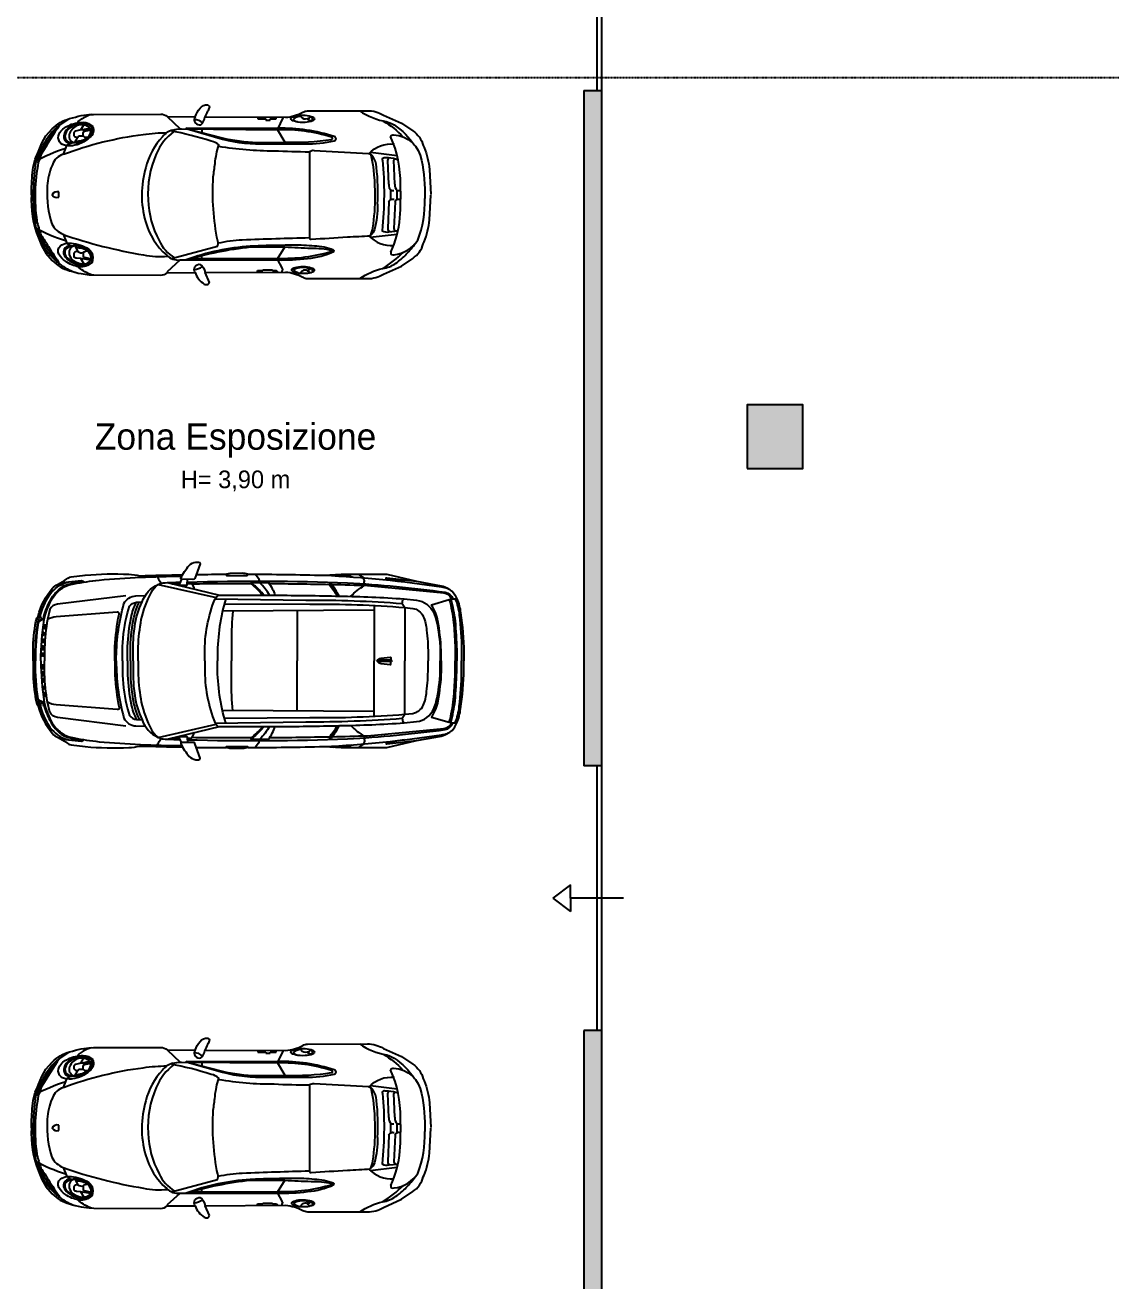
# Model space of a CAD drawing. Header units: millimetres. Extents: x 515 to 43442, y -1882 to 9936.
# Drawn here: x 16273 to 17503, y 1847 to 3270 of the extents above; entities that cross this region are included whole.
import ezdxf

# ---------------------------------------------------------------- set-up
doc = ezdxf.new("R2010")
doc.units = ezdxf.units.MM
doc.linetypes.add('DASHDOT2', pattern=[0.5, 0.25, -0.125, 0, -0.125])
doc.layers.add('AUTO', color=8, linetype='Continuous', lineweight=15, true_color=0x808080)
doc.layers.add('CAMP sez', color=9, linetype='Continuous', lineweight=15, true_color=0xbdbdbd)
for name, color, linetype in [('INF', 8, 'Continuous'), ('Interni F', 33, 'Continuous'), ('Linee di sezione', 7, 'Continuous'), ('SEZ', 170, 'Continuous'), ('Testi', 7, 'Continuous')]:
    doc.layers.add(name, color=color, linetype=linetype)
doc.styles.add('T_ESE_q100', font='bahnschrift.ttf', dxfattribs={"height": 15})

# ---------------------------------------------------------------- blocks, each defined once
blk = doc.blocks.new('Porche')
at = {"layer": 'Interni F'}
for p, q in [((11109.5, 20583.6), (11124.1, 20569.6)), ((11212, 20583.1), (11212, 20581.1)), ((11212, 20581.1), (11221.1, 20581.1)), ((11221.1, 20581.1), (11221.1, 20579.8)), ((11221.1, 20579.8), (11226.2, 20579.8)), ((11226.2, 20579.8), (11226.2, 20581)), ((11226.2, 20581), (11233, 20581)), ((11233, 20581), (11233, 20582.9)), ((11234.3, 20568.8), (11241.1, 20582.9)), ((11003.6, 20564.3), (11003.6, 20561.8)), ((11011.7, 20568.3), (11005.5, 20566.9)), ((11011.7, 20568.3), (11021.8, 20570.5)), ((11013.9, 20564.6), (11013.9, 20561.5)), ((11014.3, 20568.4), (11022, 20570.2)), ((11014.3, 20568.4), (11015.2, 20566.8)), ((11015.2, 20566.8), (11023, 20568.7)), ((11023.2, 20568.2), (11015.5, 20566.6)), ((11125.5, 20569.6), (11234.8, 20568.8)), ((11132.2, 20570.5), (11130.6, 20569.6)), ((11132.2, 20570.5), (11235.1, 20570.5)), ((11132.2, 20569.6), (11172.2, 20558.2)), ((11148.5, 20569.6), (11148.5, 20565.2)), ((11234.3, 20568.8), (11242.8, 20554.9)), ((11004.8, 20554.1), (11008.1, 20560)), ((11008.1, 20560), (11009.4, 20561.5)), ((11009.4, 20561.5), (11014.2, 20561.5)), ((11018.3, 20560.1), (11018.9, 20559.5)), ((11270.6, 20543.9), (11270.6, 20446.6)), ((11339.7, 20543.5), (11370, 20539.6)), ((11360.4, 20507.2), (11359.5, 20534.2)), ((11367.2, 20507.4), (11366.1, 20534.4)), ((10986.8, 20492), (10986.8, 20498.1)), ((11362.3, 20501.1), (11362.5, 20489.7)), ((11369.6, 20500.6), (11369.5, 20490)), ((11339.5, 20447), (11370, 20450.7)), ((11360.4, 20453.4), (11370.7, 20454.4)), ((11204, 20436), (11242.8, 20436)), ((11242.8, 20436), (11234, 20422.2)), ((11011.5, 20422.9), (11022.8, 20421.2)), ((11123.9, 20420.9), (11109.7, 20407.8)), ((11123.8, 20421.2), (11123.9, 20420.9)), ((11123.8, 20421.2), (11234.4, 20421.2)), ((11131.2, 20421.2), (11131.2, 20421.2)), ((11131.2, 20421.2), (11131.2, 20421.2)), ((11131.2, 20421.2), (11131.2, 20421.2)), ((11131.2, 20421.2), (11131.2, 20421.2)), ((11136.5, 20422.8), (11234.3, 20422.8)), ((11148.5, 20426), (11148.5, 20421.2)), ((11234, 20422.2), (11234.4, 20421.2)), ((11234.4, 20421.2), (11239.5, 20412.3)), ((11109.7, 20407.8), (11109.7, 20406.8)), ((11211.9, 20407.3), (11211.9, 20409.3)), ((11211.9, 20409.3), (11217.8, 20409.3)), ((11217.8, 20409.3), (11217.8, 20410.1)), ((11217.8, 20410.1), (11228.7, 20410.1)), ((11228.7, 20410.1), (11228.7, 20409.3)), ((11228.7, 20409.3), (11231.2, 20409.3))]:
    blk.add_line(p, q, dxfattribs=at)
for points in [[(11140.9, 20583.4, -0.072509), (11146.6, 20593, -0.27617), (11155.4, 20596.9, -1.782172), (11155.4, 20596.9, -1.782172)], [(11155.4, 20596.9, -0.351095), (11157.1, 20593.7, -0.072326), (11155, 20589.7, 0.01205), (11152.1, 20583)], [(11152.3, 20583.3), (11243.5, 20582.9, 0.105155), (11263, 20588.7, -0.114497), (11268.2, 20590.2), (11336.2, 20590.5, -0.137321), (11354.2, 20585.5), (11374.7, 20576.3), (11387.6, 20567.6, -0.178453), (11399.5, 20551), (11400.4, 20548.8, -0.069194), (11406.5, 20524), (11407.9, 20495.7)], [(11327.1, 20590.5, 0.106527), (11358.1, 20578, -0.249501)], [(10998.9, 20581.2), (10987.4, 20573.8, 0.01029), (10966.8, 20541, 0.002561), (10963.5, 20531.6, 0.07668)], [(10963.8, 20544), (10967.3, 20553.3), (10972, 20561.5), (10979.3, 20569.6, -0.13852), (10998.9, 20581.2, -0.015928), (11011.9, 20584.6), (11020.9, 20585.8), (11026.1, 20586), (11102.2, 20586.3, -0.186637), (11109.5, 20583.6), (11140.9, 20583.4)], [(10992, 20540.8), (10995.6, 20550.7, -0.575953), (10987.1, 20564, -0.188319), (10997.1, 20572.9, -0.126448), (11014.3, 20577, -0.202624), (11025, 20572.4, -0.36876), (11021.6, 20559.7, -0.155721), (11002.2, 20550.5, -0.077311), (10995.7, 20550.7, -2.834614)], [(11009.8, 20579, 0.143289), (11008.2, 20577.3, 0.134037), (11007.6, 20575.2)], [(11023.5, 20585.9, 0.055163), (11014.3, 20581.8, 0.006877), (11009.8, 20579, 0.006877)], [(11140.9, 20583.4, 0.690903), (11147.6, 20574.4, 0.169938), (11152.1, 20583, 0.169938)], [(11149.4, 20576.4, 0.234889), (11140, 20580.1, -1.161801)], [(11252.5, 20581, 0.053812), (11252.4, 20579.7)], [(11252.4, 20579.7, 0.032583), (11257.3, 20577.5)], [(11260.7, 20584, 0.150046), (11252.5, 20581, 0.150046)], [(11260.7, 20584, 0.358753), (11268.2, 20581.4, 0.294844), (11273.5, 20579.3, 0.454357), (11272.2, 20583.5, -0.056722)], [(11268.2, 20581.4, 0.157321), (11272.7, 20584, 0.157321)], [(11354.2, 20578.8, -0.069718), (11376.4, 20560.9, -0.069718)], [(11354.2, 20578.8, -0.110017), (11366.4, 20574.4, -0.098357), (11389.7, 20551.3, -0.098357)], [(10987.4, 20573.8, 0.10546), (10968.6, 20550.5, 0.031365), (10960.4, 20531, 0.076593), (10960.7, 20457.5, 0.177645), (10989.5, 20415.1, -0.90279)], [(10962.8, 20534.3, -0.087544), (10988.3, 20574.7, -2.896168)], [(10992, 20540.9, -0.058044), (11082.3, 20563.3, -0.035408), (11109.1, 20565.4, -0.035408)], [(11007.6, 20575.2, 0.190068), (10995.1, 20568, 0.147888), (10992.3, 20561.3, 0.503453), (11001, 20553.7, 1.721821)], [(11009.5, 20574, 0.218899), (10998.8, 20564.2, 0.215223), (10998.9, 20558.3, 1.208549)], [(11005.5, 20566.9, 0.317251), (11003.6, 20564.3, -0.055997)], [(11009.5, 20574, -0.175925), (11017.4, 20573.6, -0.179301), (11023.2, 20568.2), (11023.2, 20568.2, -0.21352), (11020, 20559.3, -0.21352)], [(11015.5, 20566.6, 0.297456), (11013.9, 20564.6, 1.084283)], [(11019.5, 20560, 0.228057), (11023.2, 20568.2, 0.228057)], [(11115.4, 20568.3, 0.169485), (11104.2, 20560.7, 0.132863), (11085.2, 20525.7, 0.145479), (11085, 20464.7, 0.153026), (11109, 20426.5, 0.237678), (11123.8, 20421.2, 1.182337)], [(11117.1, 20566.8, 0.141029), (11097.1, 20541, 0.12099), (11087.9, 20489.2, 0.112391), (11100.3, 20443.2, 0.14335), (11117.8, 20423.5, 0.836053)], [(11163.6, 20530.5, -0.052887), (11168, 20551.6, 0.115526), (11159.4, 20555.8, 0.025809), (11113.1, 20567.6, 0.025809)], [(11115.4, 20568.3, -0.072763), (11125.5, 20569.6, -11.507414)], [(11132.2, 20569.6), (11171.5, 20559.5, 0.045903), (11211, 20554.5), (11242.8, 20554.9, 0.044862), (11295.7, 20557.9, 0.944843), (11295.4, 20560.4, 0.084084), (11234.8, 20568.8)], [(11298.7, 20561.1, 0.083212), (11235.1, 20570.5, 0.096498)], [(11362.5, 20561.3, -0.388016), (11365.9, 20563.1)], [(11365.9, 20563.1, -0.357959), (11397.4, 20534.3, 0.889019)], [(10959, 20532.3, -0.055204), (10994.5, 20547.6, -0.055204)], [(10995.7, 20550.7, -0.183425), (11003.6, 20554.1, -0.151703), (11009.8, 20552.4, -0.151703)], [(10998.9, 20558.3, 0.20639), (11003.6, 20554.1, 0.20639)], [(11003.6, 20561.8, 0.168553), (11008.1, 20560, 0.395173)], [(11005.7, 20555.7, 0.176455), (11019.5, 20560, 0.498381)], [(11015.6, 20556.4, -0.094061), (11006.7, 20553.8)], [(11013.9, 20561.5, 0.250354), (11018.3, 20560.1, 0.088257)], [(11167.6, 20550.1, 0.041804), (11230.5, 20545, 0.006943), (11270.6, 20543.9, 0.006943)], [(11172.2, 20558.2, 0.073937), (11222.2, 20552.9), (11265.5, 20552.8, 0.055406), (11298.7, 20556.2, 0.808495), (11298.7, 20561.1, 0.086229)], [(11338.1, 20541.8, -0.244106), (11366.8, 20552.7, -0.282448)], [(11362.7, 20430.1, 0.088607), (11373, 20469, 0.028011), (11373.7, 20506.6, 0.105858), (11362.5, 20561.3, 0.105858)], [(10955.7, 20494.9, -0.02479), (10957, 20519.9, -0.113027), (10963.8, 20544, 8.895916)], [(10992, 20540.8, 0.247752), (10979.4, 20528.9), (10977.7, 20525.1, 0.069796), (10973.5, 20502, 0.08811), (10978.9, 20461.8, 0.180402), (10991.7, 20450.1), (10995.8, 20440)], [(11270.6, 20543.9, -0.223926), (11275.9, 20545.5, 0.055581)], [(11337.5, 20542.1, -0.175247), (11342.4, 20538.4, 0.777854)], [(11340.2, 20540.6, -0.05526), (11344.5, 20494.2, -0.050532), (11341.9, 20457.9, -0.066858), (11339.4, 20448.8, -0.066858)], [(11347.6, 20484.4, 0.046048), (11346.5, 20526.6, 0.16566), (11342.2, 20538.6, -2.335261)], [(11353.4, 20534.6, -0.044804), (11353.1, 20454.5, 0.238811), (11360.4, 20453.4, 0.021376)], [(11353.4, 20534.6, -0.445282), (11355.3, 20537.6, 0.015483), (11360.1, 20537.4, -0.066509), (11370.9, 20535, 0.282691)], [(11359.5, 20534.2, -0.211184), (11361.1, 20537.4)], [(11366.1, 20534.4, -0.136104), (11367.7, 20536)], [(11397.4, 20534.4, -0.064182), (11401.2, 20491.2, -0.064182)], [(10963.5, 20531.6, 0.083105), (10961.9, 20465.2, 0.023632), (10966.5, 20449.4, -0.021796), (10975, 20436.1, 0.007521), (10988.1, 20416.2, 0.086692), (11004.9, 20407.2, 0.086692)], [(11114.5, 20422.6), (11166.4, 20436.7, 0.226485), (11166.8, 20442.6, -0.065633), (11161.6, 20515.2, 0.004741), (11163.6, 20530.6, -0.047861)], [(11360.4, 20507.2, 0.271432), (11363.3, 20500.1), (11366.1, 20500.1)], [(11367.2, 20507.4, 0.279345), (11370.1, 20500.1), (11372.9, 20500.1)], [(10955.7, 20495.1, 0.111772), (10963.8, 20446, -8.895916)], [(10986.8, 20498.1, 0.379819), (10979.2, 20494.7, 0.338258), (10986.8, 20492, 0.338258)], [(11152.4, 20407), (11243.7, 20407.6, -0.105155), (11263.1, 20401.8, 0.114497), (11268.4, 20400.3), (11336.4, 20400.2, 0.137321), (11354.4, 20405.2), (11374.9, 20414.5), (11387.7, 20423.2, 0.178453), (11399.6, 20439.8), (11400.5, 20442, 0.069194), (11406.6, 20466.8), (11407.9, 20495)], [(11366.4, 20427.3, 0.221148), (11393.3, 20443.8, 0.102687), (11401.2, 20491.2, -3.895248)], [(11347.6, 20484.5, -0.068861), (11344.4, 20455.7, -0.093412), (11339.5, 20448.8, -0.093412)], [(11360.7, 20487.2), (11359.3, 20457, 0.391814), (11361.9, 20453.6, 0.650894)], [(11360.7, 20487.2, -0.440423), (11366.4, 20490.1, -0.501942)], [(11367.8, 20487.2), (11366.3, 20457, 0.466478), (11369.7, 20454.3, 0.650894)], [(11367.8, 20487.2, -0.521005), (11372.8, 20490.1, -0.501942)], [(10959.7, 20458, 0.06019), (10994.5, 20443.1, 0.06019)], [(10962.5, 20456.5, 0.114941), (10989.5, 20415.1, 1.204731)], [(10991.6, 20450, 0.043021), (11082.9, 20426.8, 0.077808), (11109.8, 20425.5, 0.077808)], [(11270.6, 20446.6, 0.456399), (11272.6, 20444.8, -0.001187), (11313.6, 20447.4, 0.00151), (11339.5, 20448.8, 0.00151)], [(11337.9, 20448.7, 0.227498), (11366, 20437.7, 0.227498)], [(10963.8, 20446.1), (10967.4, 20436.7), (10972.1, 20428.5), (10979.4, 20420.4, 0.136813), (10999, 20408.8, 0.019423), (11012.1, 20405.5), (11021.1, 20404.3), (11026.3, 20404.1), (11102.4, 20403.9, 0.186637), (11109.6, 20406.7), (11141.1, 20406.9)], [(10995.8, 20440, -0.126471), (11016, 20435.9, -0.435483), (11024.4, 20418.3, -0.241829), (11009.4, 20413.4, -0.1138), (10994.2, 20419.5, -0.112109), (10986.9, 20427.5, -0.371179), (10988.7, 20436.9, -0.124313), (10995.8, 20440.1, 0.372505)], [(10995.8, 20440, 0.196726), (11002.7, 20436.8, 0.196726)], [(11005.9, 20437, 0.326541), (10998.5, 20431.3, 0.36775), (11006.8, 20418.5, 0.36775)], [(11005, 20437), (11005, 20437), (11008.4, 20430.5), (11005.6, 20430.2, 0.332583), (11003.8, 20427.3), (11003.7, 20424.7, 0.189283), (11007, 20423.5), (11011.5, 20422.9), (11015.1, 20416.6)], [(11005, 20437, 0.100991), (11008.7, 20438.6)], [(11020, 20431.1, 0.132155), (11006.2, 20434.8, 0.132155)], [(11203.6, 20436.7, 0.074332), (11131.2, 20421.2, 0.074332)], [(11131.2, 20421.2, -0.04743), (11204, 20436, -0.148443)], [(11167.3, 20440.4, -0.041322), (11194.6, 20444.1, -0.003268), (11270.6, 20446.6, -0.003268)], [(11297.8, 20432.5, 0.080247), (11276.3, 20437, 0.021546), (11252.1, 20438.1, -0.004041), (11227.8, 20437.6, 0.010677), (11203.6, 20436.7)], [(11242.8, 20436, 0.008248), (11272.6, 20434.7, -0.053453), (11295.8, 20432.3, -0.053453)], [(11353.6, 20411.7, 0.122878), (11368.3, 20417.5, 0.050605), (11380.3, 20427.9, 0.050006), (11390.8, 20440.5, 0.616533)], [(11006.8, 20418.5, 0.198425), (11018.2, 20417.2, 0.473542), (11022.6, 20427.9, 1.391746)], [(11008.4, 20430.5, 0.241747), (11014.4, 20429.4), (11014.4, 20425, 0.25075), (11017.3, 20423.7), (11023.3, 20422.4)], [(11014.4, 20429.4, -0.25636), (11020, 20431.1, -0.137958), (11023.3, 20422.4, -0.137958)], [(11234.4, 20421.2, 0.034295), (11268.6, 20423.1, 0.090259), (11298.3, 20431, 0.090259)], [(11296.2, 20430.8, -0.078215), (11234.4, 20422.7)], [(11295.7, 20432.3, -0.643651), (11296.2, 20430.8, -1.465427)], [(11297.8, 20432.5, -0.265845), (11298.3, 20431)], [(11353.6, 20411.7, 0.060409), (11377, 20430.2, 0.060409)], [(11362.7, 20430.2, 0.612964), (11366.5, 20427.3, 0.089259)], [(11023.7, 20404.2, -0.069645), (11009.7, 20412, -0.126898), (11008, 20416.1, -0.126898)], [(11141.1, 20406.9, -0.651658), (11147, 20416.2, -0.420762)], [(11140.1, 20410.4, 0.146646), (11149.4, 20413.7, 0.146646)], [(11141.1, 20406.9, 0.164652), (11151.6, 20393.9, 0.501598), (11157.5, 20395.9, 1.077784)], [(11147, 20416.2, -0.189022), (11152.4, 20407)], [(11231.2, 20409.3, -0.280803), (11233.6, 20408.7, 0.056566), (11234.6, 20407.6, 0.056566)], [(11239.5, 20412.3, -0.275999), (11240.2, 20409.8, 0.324595), (11239.4, 20407.6, 0.324595)], [(11252.2, 20409.8, 0.118756), (11260.7, 20405.9)], [(11252.7, 20410.5, -0.225745), (11272.1, 20411.1)], [(11260.7, 20405.9, -0.227084), (11263.4, 20409.5, -0.230185), (11268, 20409.9, 0.206801), (11273.4, 20412.2, 0.206801)], [(11268, 20409.9, 0.259448), (11273, 20407, 0.259448)], [(11273.7, 20412, -0.060706), (11273.9, 20407.4, -0.060706)], [(11327.7, 20400.2, -0.089941), (11353.6, 20411.7)]]:
    blk.add_lwpolyline(points, format="xyb", dxfattribs=at)
for points in [[(11011.7, 20568.3), (11014.9, 20574.3)], [(11275.9, 20545.5), (11337.5, 20542.1)], [(11157.5, 20395.8), (11152.4, 20407)]]:
    blk.add_lwpolyline(points, dxfattribs=at)
blk.add_arc((11253.3, 20409.6), 1.07, 114.0954, 168.7911, dxfattribs=at)
for centre, major_axis, ratio in [((11262.9, 20581.2), (13.3, -0.1), 0.307577), ((11263.4, 20409.8), (12.8, -0.2), 0.314439)]:
    blk.add_ellipse(centre, major_axis=major_axis, ratio=ratio, dxfattribs=at)
for centre, major_axis, ratio, start_param, end_param in [((11009.1, 20564.6), (-15.1, -5.8), 0.617255, 1.156276, 7.093195), ((11008.8, 20426.6), (-16.4, 5.6), 0.597722, 5.509705, 9.388108), ((11008.3, 20427.4), (-14.7, 3.1), 0.6228, 3.530057, 7.954699), ((11008.8, 20426.6), (-16.4, 5.6), 0.597722, 9.861706, 11.299994)]:
    blk.add_ellipse(centre, major_axis=major_axis, ratio=ratio, start_param=start_param, end_param=end_param, dxfattribs=at)
blk.add_point((10963.5, 20531.6), dxfattribs=at)
blk = doc.blocks.new('dwgFree.com - 3')
at = {"layer": 'Interni F'}
for points in [[(-92, 1833, -0.598981), (-100, 1846, -0.063724), (-6, 1989, -0.140902), (69, 2027), (100, 2027, -0.407929), (120, 2008), (59, 1842, -0.23415), (37, 1831), (-92, 1833)], [(-1773, 907), (-1773, 1067, -0.051573), (-1732, 1393), (-1716, 1415, -0.118905), (-1553, 1731, -0.118225), (-1496, 1773, 0.043314), (-1392, 1836, -0.101047), (-1343, 1858), (-1183, 1879, -0.033869), (-689, 1889, -0.049371), (-563, 1872, -0.003372), (-80, 1884, -0.003372)], [(-1685, 907, -0.034112), (-1649, 1375, -0.072723), (-1552, 1619, -0.086605), (-1454, 1724, -0.123379), (-1309, 1780, -0.018509), (-1027, 1823, -0.020436), (-89, 1867, -0.020436)], [(-372, 1878), (-367, 1862, 0.102432), (-337, 1810, -0.171519), (-327, 1786)], [(76, 1886, -0.00239), (418, 1890, -0.00239)], [(423, 1876), (652, 1876, 0.522992), (659, 1890, 0.067079), (598, 1900), (455, 1899), (418, 1890, 0.93122), (423, 1876)], [(659, 1890, -0.006025), (1522, 1877), (1714, 1889), (2232, 1889), (2570, 1811), (2786, 1770), (2847, 1759, -0.105323), (2931, 1723)], [(905, 1651, 0.049281), (794, 1794, 0.17179), (778, 1839), (740, 1889)], [(1522, 1877, -0.026387), (2851, 1745, -0.158783), (2971, 1696, -0.088175), (3024, 1611, -0.080442), (3067, 1451, -0.032875), (3106, 1005), (3106, 907)], [(1825, 1639, -0.081122), (1979, 1760, -0.289167), (1980, 1780, -0.237479), (1975, 1800, 0.332239), (1971, 1835, 0.21105), (1960, 1855), (1911, 1889)], [(-1689, 1403), (-1689, 1429, -0.106106), (-1560, 1688, -0.160297), (-1367, 1803)], [(-1647, 1425, -0.059057), (-1574, 1602, -0.09843), (-1456, 1736, -0.088872), (-1373, 1776, -0.02769), (-1208, 1810, -0.189226), (-1200, 1799)], [(-1480, 1781, -0.047113), (-1373, 1802), (-1227, 1817, -0.196742), (-1208, 1810)], [(-642, 907), (-642, 936), (-642, 1066), (-635, 1193), (-623, 1298, -0.074182), (-538, 1575, -0.215699), (-356, 1774), (300, 1625)], [(-583, 907), (-583, 1068, -0.036648), (-548, 1375, -0.064788), (-433, 1687, -0.12196), (-356, 1774)], [(-356, 1774, -0.087027), (-302, 1792, -0.001707), (-108, 1799, -0.001707)], [(-94, 1833), (-115, 1781, 0.420882), (-109, 1764), (-35, 1764, 0.360361), (-27, 1774), (-26, 1832)], [(-27, 1801, -0.015934), (1787, 1792, -0.019178), (2893, 1686, -0.271052), (2981, 1610)], [(-27, 1783), (13, 1784, -0.327672), (27, 1777), (47, 1735, -0.460928), (36, 1723)], [(695, 1781, 0.003886), (27, 1777)], [(840, 1651, 0.038592), (790, 1709, 0.024434), (695, 1794), (695, 1781, -0.049234), (830, 1651)], [(695, 1794), (893, 1794, -0.080101), (965, 1651)], [(1582, 1770, 0.003949), (903, 1780)], [(1692, 1641, 0.043653), (1602, 1781), (1586, 1781), (1582, 1770, -0.047564), (1671, 1642)], [(1586, 1781, -0.048172), (1679, 1642)], [(2964, 1611, 0.257239), (2877, 1676), (2013, 1758, 0.002341), (1611, 1770, 0.002341)], [(2430, 1802), (2231, 1834, -0.928428), (2231, 1849), (2570, 1811)], [(-724, 1646), (-1497, 1549, 0.25041), (-1585, 1489), (-1610, 1377)], [(-831, 907), (-831, 950, -0.065204), (-744, 1557, -0.277283), (-609, 1644), (-503, 1649)], [(-760, 907), (-760, 1069, -0.052604), (-706, 1451), (-680, 1526, -0.219786), (-604, 1571), (-538, 1575)], [(-704, 907), (-704, 1070, -0.036745), (-664, 1400, -0.060988), (-604, 1571)], [(-672, 907), (-672, 1070, -0.036745), (-632, 1400, -0.060558), (-571, 1573)], [(170, 907), (170, 989, -0.097066), (288, 1612), (1314, 1597, -0.01963), (2407, 1558), (2436, 1512), (2436, 907)], [(288, 1612), (320, 1651), (338, 1651), (965, 1651, -0.005619), (1697, 1641, -0.013375), (2428, 1610), (2569, 1595, -0.271), (2763, 1450, -0.032313), (2792, 1368, -0.04734), (2838, 1027), (2838, 907)], [(408, 1610, 0.071482), (315, 976), (315, 907)], [(2848, 907), (2848, 1026, 0.03092), (2810, 1361, 0.08575), (2739, 1544), (2940, 1601), (2964, 1611), (2981, 1610), (3024, 1611)], [(2940, 1601, -0.0376), (2988, 1343, -0.008394), (3005, 1083), (3005, 907)], [(2957, 1608, -0.035652), (3005, 1362, -0.014631), (3024, 1031), (3024, 907)], [(3007, 1611, -0.067436), (3053, 1424, -0.026832), (3079, 1031), (3079, 907)], [(-847, 907), (-847, 1070, -0.033999), (-800, 1435, 0.495858), (-821, 1460), (-1511, 1405, 0.105645), (-1610, 1377, 0.037036), (-1643, 1055), (-1643, 907)], [(393, 1555), (1359, 1550, -0.022758), (2436, 1512), (2525, 1502, -0.256303), (2644, 1412, -0.08864), (2682, 1256, -0.028976), (2700, 994), (2700, 907)], [(488, 1472, 0.024691), (473, 1129), (473, 907)], [(-1646, 1387, 0.093728), (-1710, 1361, 0.228975), (-1724, 1339, 0.038385), (-1756, 922), (-1756, 907)], [(-1649, 1378, 0.088064), (-1705, 1354, 0.233103), (-1716, 1338, 0.038388), (-1747, 922), (-1747, 907)], [(-1719, 1351, -0.113344), (-1700, 1403, -0.589393), (-1689, 1403, 0.324306), (-1669, 1381)], [(-1773, 907), (-1773, 748, 0.051573), (-1732, 422), (-1716, 400, 0.118905), (-1553, 84, 0.118225), (-1496, 42, -0.043314), (-1392, -21, 0.101047), (-1343, -43), (-1183, -64, 0.033869), (-689, -74, 0.049371), (-563, -57, 0.003372), (-80, -69, 0.003372)], [(-1646, 428, -0.093728), (-1710, 454, -0.228975), (-1724, 476, -0.038385), (-1756, 893), (-1756, 907)], [(-1649, 437, -0.088064), (-1705, 461, -0.233103), (-1716, 477, -0.038388), (-1747, 893), (-1747, 907)], [(-1685, 907, 0.034112), (-1649, 440, 0.072723), (-1552, 196, 0.086605), (-1454, 91, 0.123379), (-1309, 35, 0.018509), (-1027, -8, 0.020436), (-89, -52, 0.020436)], [(-847, 907), (-847, 745, 0.033999), (-800, 380, -0.495858), (-821, 355), (-1511, 410, -0.105645), (-1610, 438, -0.037036), (-1643, 760), (-1643, 907)], [(-831, 907), (-831, 865, 0.065204), (-744, 258, 0.277283), (-609, 171), (-503, 166)], [(-760, 907), (-760, 746, 0.052604), (-706, 364), (-680, 289, 0.219786), (-604, 244), (-538, 240)], [(-704, 907), (-704, 745, 0.036745), (-664, 415, 0.060988), (-604, 244)], [(-672, 907), (-672, 745, 0.036745), (-632, 415, 0.060558), (-571, 242)], [(-642, 907), (-642, 879), (-642, 749), (-635, 622), (-623, 516, 0.074182), (-538, 240, 0.215699), (-356, 41), (300, 189)], [(-583, 907), (-583, 747, 0.036648), (-548, 440, 0.064788), (-433, 128, 0.12196), (-356, 41)], [(170, 907), (170, 826, 0.097066), (288, 203), (1314, 218, 0.01963), (2407, 257), (2436, 303), (2436, 907)], [(288, 203), (320, 164), (338, 164), (965, 164, 0.005619), (1697, 174, 0.013375), (2428, 205), (2569, 219, 0.271), (2763, 365, 0.032313), (2792, 447, 0.04734), (2838, 788), (2838, 907)], [(408, 205, -0.071482), (315, 839), (315, 907)], [(393, 260), (1359, 265, 0.022758), (2436, 303), (2525, 313, 0.256303), (2644, 403, 0.08864), (2682, 559, 0.028976), (2700, 821), (2700, 907)], [(488, 343, -0.024691), (473, 686), (473, 907)], [(1522, -62, 0.026387), (2851, 70, 0.158783), (2971, 119, 0.088175), (3024, 204, 0.080442), (3067, 364, 0.032875), (3106, 810), (3106, 907)], [(2118, 907, -0.182263), (2170, 939), (2270, 948, -0.427499), (2279, 942), (2279, 915)], [(2292, 907, 0.312332), (2285, 915), (2156, 915, 0.069416), (2118, 907)], [(2118, 907, 0.182263), (2170, 876), (2270, 867, 0.427499), (2279, 873), (2279, 900)], [(2292, 907, -0.312332), (2285, 900), (2156, 900, -0.069416), (2118, 907)], [(2848, 907), (2848, 788, -0.03092), (2810, 453, -0.08575), (2739, 271), (2940, 214), (2964, 204), (2981, 205), (3024, 204)], [(2940, 214, 0.0376), (2988, 472, 0.008394), (3005, 732), (3005, 907)], [(2957, 207, 0.035652), (3005, 453, 0.014631), (3024, 784), (3024, 907)], [(3007, 204, 0.067436), (3053, 391, 0.026832), (3079, 784), (3079, 907)], [(-1719, 463, 0.113344), (-1700, 412, 0.589393), (-1689, 412, -0.324306), (-1669, 434)], [(-724, 169), (-1497, 266, -0.25041), (-1585, 326), (-1610, 438)], [(-1689, 412), (-1689, 386, 0.106106), (-1560, 127, 0.160297), (-1367, 12)], [(-1647, 389, 0.059057), (-1574, 213, 0.09843), (-1456, 79, 0.088872), (-1373, 39, 0.02769), (-1208, 5, 0.189226), (-1200, 16)], [(-27, 14, 0.015934), (1787, 23, 0.019178), (2893, 129, 0.271052), (2981, 205)], [(840, 164, -0.038592), (790, 106, -0.024434), (695, 20), (695, 34, 0.049234), (830, 164)], [(695, 20), (893, 20, 0.080101), (965, 164)], [(905, 164, -0.049281), (794, 20, -0.17179), (778, -24), (740, -75)], [(1692, 174, -0.043653), (1602, 33), (1586, 33), (1582, 45, 0.047564), (1671, 173)], [(1586, 33, 0.048172), (1679, 173)], [(2964, 204, -0.257239), (2877, 139), (2013, 56, -0.002341), (1611, 45, -0.002341)], [(1825, 176, 0.081122), (1979, 55, 0.289167), (1980, 35, 0.237479), (1975, 15, -0.332239), (1971, -20, -0.21105), (1960, -40), (1911, -74)], [(-1480, 34, 0.047113), (-1373, 13), (-1227, -2, 0.196742), (-1208, 5)], [(-372, -63), (-367, -47, -0.102432), (-337, 5, 0.171519), (-327, 28)], [(-356, 41, 0.087027), (-302, 23, 0.001707), (-108, 16, 0.001707)], [(-94, -19), (-115, 33, -0.420882), (-109, 51), (-35, 51, -0.360361), (-27, 41), (-26, -17)], [(-27, 31), (13, 31, 0.327672), (27, 38), (47, 80, 0.460928), (36, 92)], [(695, 34, -0.003886), (27, 38)], [(659, -75, 0.006025), (1522, -62), (1714, -74), (2232, -74), (2570, 4), (2786, 44), (2847, 56, 0.105323), (2931, 92)], [(1582, 45, -0.003949), (903, 35)], [(2430, 13), (2231, -20, 0.928428), (2231, -34), (2570, 4)], [(-92, -18, 0.598981), (-100, -31, 0.063724), (-6, -175, 0.140902), (69, -213), (100, -213, 0.407929), (120, -193), (59, -27, 0.23415), (37, -16), (-92, -18)], [(76, -72, 0.00239), (418, -75, 0.00239)], [(423, -61), (652, -61, -0.522992), (659, -75, -0.067079), (598, -85), (455, -84), (418, -75, -0.93122), (423, -61)]]:
    blk.add_lwpolyline(points, format="xyb", dxfattribs=at)
for points in [[(1627, 1884), (1803, 1874), (1839, 1858)], [(-256, 1794), (338, 1651)], [(-198, 1780), (-115, 1781)], [(2407, 1558), (2412, 1598), (2428, 1610)], [(-1636, 1425), (-1652, 1425), (-1659, 1384)], [(2089, 1482), (372, 1471)], [(1217, 1476), (1217, 907)], [(2089, 1535), (2089, 907)], [(-1716, 1415), (-1699, 1404)], [(-1652, 1149), (-1672, 1150), (-1672, 1157), (-1646, 1155), (-1647, 1144), (-1667, 1123), (-1649, 1122), (-1649, 1115), (-1675, 1117), (-1674, 1126), (-1652, 1149)], [(1217, 338), (1217, 907)], [(2089, 280), (2089, 907)], [(-1651, 774), (-1651, 773)], [(-1647, 710), (-1647, 702), (-1667, 688), (-1647, 673), (-1647, 665), (-1672, 683), (-1672, 692), (-1647, 710)], [(-1636, 389), (-1652, 389), (-1659, 431)], [(-1716, 400), (-1699, 411)], [(2089, 333), (372, 344)], [(-256, 21), (338, 164)], [(2407, 257), (2412, 217), (2428, 205)], [(-198, 35), (-115, 33)], [(1627, -69), (1803, -59), (1839, -44)]]:
    blk.add_lwpolyline(points, dxfattribs=at)
for points in [[(-1630, 1305), (-1629, 1312), (-1654, 1315), (-1655, 1308), (-1646, 1307), (-1648, 1291), (-1658, 1284), (-1659, 1275), (-1649, 1282, 0.775969), (-1633, 1280)], [(-1641, 1306), (-1635, 1305), (-1638, 1283, -0.695798), (-1644, 1284)], [(-1661, 1035), (-1658, 1035, 0.395772), (-1653, 1042), (-1651, 1066, 0.395772), (-1656, 1074), (-1664, 1074), (-1671, 1074, 0.395772), (-1677, 1068), (-1678, 1043, 0.395772), (-1673, 1036), (-1666, 1035), (-1664, 1035), (-1663, 1058), (-1668, 1058), (-1669, 1042), (-1670, 1043, -0.403759), (-1673, 1046), (-1672, 1065, -0.403759), (-1669, 1067), (-1666, 1067), (-1664, 1067), (-1662, 1067), (-1659, 1067, -0.403759), (-1657, 1064), (-1658, 1045, -0.403759), (-1661, 1042), (-1661, 1042)], [(-1653, 853), (-1653, 860), (-1679, 858), (-1678, 852), (-1669, 852), (-1668, 836), (-1677, 828), (-1676, 818), (-1668, 827, 0.775969), (-1651, 828)], [(-1651, 774, 0.395772), (-1657, 781), (-1664, 780), (-1672, 780, 0.395772), (-1677, 773), (-1675, 748, 0.395772), (-1670, 741), (-1662, 742), (-1655, 742, 0.395772), (-1650, 749)], [(-1671, 770, -0.403759), (-1669, 773), (-1666, 773), (-1664, 773), (-1662, 773), (-1659, 774, -0.403759), (-1656, 771), (-1655, 752, -0.403759), (-1658, 749), (-1660, 749), (-1663, 748), (-1665, 748), (-1667, 748, -0.403759), (-1670, 751)], [(-1664, 852), (-1658, 853), (-1657, 830, -0.695798), (-1663, 830)], [(-1631, 537), (-1632, 544), (-1657, 542), (-1657, 535), (-1648, 536), (-1646, 520), (-1655, 511), (-1654, 502), (-1645, 510, 0.775969), (-1629, 512)], [(-1642, 536), (-1637, 537), (-1635, 514, -0.695798), (-1640, 514)]]:
    blk.add_lwpolyline(points, format="xyb", close=True, dxfattribs=at)
for points in [[(-1664, 1231), (-1659, 1227), (-1661, 1206), (-1666, 1203), (-1667, 1194), (-1640, 1210), (-1639, 1219), (-1663, 1239)], [(-1654, 1223), (-1656, 1209), (-1645, 1215)], [(-1667, 986), (-1671, 986), (-1671, 960), (-1677, 960), (-1677, 993), (-1651, 993), (-1651, 960), (-1657, 960), (-1657, 986), (-1662, 986), (-1662, 963), (-1667, 963)], [(-1655, 612), (-1660, 612), (-1657, 586), (-1662, 585), (-1666, 618), (-1641, 621), (-1637, 588), (-1642, 587), (-1645, 613), (-1650, 613), (-1647, 590), (-1653, 589)]]:
    blk.add_lwpolyline(points, close=True, dxfattribs=at)

msp = doc.modelspace()

# ---------------------------------------------------------------- hatches: boundary and pattern name
at = {"layer": 'CAMP sez'}
h = msp.add_hatch(color=256, dxfattribs=at)
h.dxf.hatch_style = 1
h.paths.add_polyline_path([(16255.5, 2320), (16141.5, 2320), (16141.5, 2293), (16146.5, 2293), (16146.5, 2274), (16141.5, 2274), (16141.5, 2247), (16255.5, 2247)], flags=17)
h.paths.add_polyline_path([(15798.5, 1738), (15645.5, 1738), (15645.5, 1723), (15798.5, 1723)], flags=17)
h.paths.add_polyline_path([(15277, 4658), (15257, 4658), (15257, 4260), (15277, 4260)], flags=17)
h.paths.add_polyline_path([(15297, 4260), (15237, 4260), (15237, 4240), (15297, 4240)], flags=17)
h.paths.add_polyline_path([(15414.5, 4260), (15387, 4260), (15387, 4240), (15414.5, 4240)], flags=17)
h.paths.add_polyline_path([(15147, 4260), (15034.5, 4260), (15034.5, 4240), (15147, 4240)], flags=17)
h.paths.add_polyline_path([(15560.5, 3925), (15414.5, 3925), (15414.5, 3909), (15533.5, 3909), (15533.5, 3816), (15586.5, 3816), (15586.5, 3827), (15560.5, 3827)], flags=17)
h.paths.add_polyline_path([(15414.5, 3914), (15394.5, 3914), (15394.5, 3909), (15414.5, 3909)], flags=17)
h.paths.add_polyline_path([(17153.5, 2840), (17090.5, 2840), (17090.5, 2768), (17153.5, 2768)], flags=17)
h.paths.add_polyline_path([(17153.5, 1794), (17090.5, 1794), (17090.5, 1695), (17153.5, 1733)], flags=17)
h.paths.add_polyline_path([(17668, 2087.5), (17648.9, 2115.6), (17616.6, 2093.7), (17635.7, 2065.6)], flags=17)
h.paths.add_polyline_path([(18190.2, 2442.4), (18171.1, 2470.6), (18138.9, 2448.6), (18158, 2420.5)], flags=17)
h.paths.add_polyline_path([(18197.5, 2840), (18134.5, 2840), (18134.5, 2768), (18197.5, 2768)], flags=17)
h.paths.add_polyline_path([(18722.9, 2804.4), (18720.5, 2840), (18657.5, 2840), (18657.5, 2760)], flags=17)
h.paths.add_polyline_path([(19261.8, 3176.8), (19243.8, 3203.2), (19183.4, 3162.2), (19201.4, 3135.7)], flags=17)
h.paths.add_polyline_path([(19514.9, 3348.8), (19496.9, 3375.2), (19465.4, 3353.9), (19483.4, 3327.4)], flags=17)
h.paths.add_polyline_path([(16925.5, 1723), (16905.5, 1723), (16905.5, 1593.5), (16682.3, 1441.8), (16693.5, 1425.2), (16925.5, 1582.9)], flags=17)
h.paths.add_polyline_path([(16661.3, 1403.3), (16649.9, 1420), (16255.5, 1221.4), (16255.5, 1199)], flags=17)
h.paths.add_polyline_path([(16674.4, 1453.3), (16642.2, 1431.4), (16661.3, 1403.3), (16693.5, 1425.2)], flags=17)
h.paths.add_polyline_path([(16255.5, 1272), (16141.5, 1272), (16141.5, 1245), (16146.5, 1245), (16146.5, 1226), (16141.5, 1226), (16141.5, 1199), (16255.5, 1199), (16255.5, 1221.4)], flags=17)
h.paths.add_polyline_path([(16255.5, 1796), (16141.5, 1796), (16141.5, 1769), (16146.5, 1769), (16146.5, 1750), (16141.5, 1750), (16141.5, 1723), (16255.5, 1723)], flags=17)
h.paths.add_polyline_path([(15645.5, 1796), (15580.5, 1796), (15580.5, 1769), (15585.5, 1769), (15585.5, 1750), (15580.5, 1750), (15580.5, 1723), (15645.5, 1723)], flags=17)
h.paths.add_polyline_path([(16141.5, 1738), (15888.5, 1738), (15888.5, 1723), (16141.5, 1723)], flags=17)
edge = h.paths.add_edge_path(flags=17)
edge.add_arc((15645.5, 2283.5), 218, 270, 282.4589, ccw=False)
edge.add_line((15645.5, 2065.5), (15645.5, 2048.5))
edge.add_arc((15645.5, 2283.5), 235, 270, 282.4589)
edge.add_line((15696.2, 2054.1), (15692.6, 2070.7))
edge = h.paths.add_edge_path(flags=17)
edge.add_line((15645.5, 2322), (15561.4, 2322))
edge.add_arc((15645.5, 2283.5), 92.5, 155.4041, 204.5959)
edge.add_line((15561.4, 2245), (15645.5, 2245))
edge.add_line((15645.5, 2245), (15645.5, 2322))
edge = h.paths.add_edge_path(flags=17)
edge.add_arc((15645.5, 2283.5), 235, 77.5411, 90)
edge.add_line((15645.5, 2518.5), (15645.5, 2501.5))
edge.add_arc((15645.5, 2283.5), 218, 77.5411, 90, ccw=False)
edge.add_line((15692.6, 2496.4), (15696.2, 2513))
h.paths.add_polyline_path([(15645.5, 1272), (15580.5, 1272), (15580.5, 1245), (15585.5, 1245), (15585.5, 1226), (15580.5, 1226), (15580.5, 1199), (15645.5, 1199)], flags=17)
h.paths.add_polyline_path([(15078.5, 1245), (15083.5, 1245), (15083.5, 1272), (15026.5, 1272), (15026.5, 1199), (15083.5, 1199), (15083.5, 1226), (15078.5, 1226)], flags=17)
h.paths.add_polyline_path([(15580.5, 1212), (15083.5, 1212), (15083.5, 1199), (15580.5, 1199)], flags=17)
h.paths.add_polyline_path([(15053.5, 1199), (15026.5, 1199), (15026.5, 1175), (15053.5, 1175)], flags=17)
h.paths.add_polyline_path([(15078.5, 1769), (15083.5, 1769), (15083.5, 1796), (15026.5, 1796), (15026.5, 1723), (15083.5, 1723), (15083.5, 1750), (15078.5, 1750)], flags=17)
h.paths.add_polyline_path([(15078.5, 2293), (15083.5, 2293), (15083.5, 2320), (15026.5, 2320), (15026.5, 2247), (15083.5, 2247), (15083.5, 2274), (15078.5, 2274)], flags=17)
h.paths.add_polyline_path([(15078.5, 2817), (15083.5, 2817), (15083.5, 2844), (15026.5, 2844), (15026.5, 2771), (15083.5, 2771), (15083.5, 2798), (15078.5, 2798)], flags=17)
h.paths.add_polyline_path([(15083.5, 3322), (15078.5, 3322), (15078.5, 3341), (15083.5, 3341), (15083.5, 3368), (15026.5, 3368), (15026.5, 3295), (15083.5, 3295)], flags=17)
h.paths.add_polyline_path([(15645.5, 3675), (15026.5, 3675), (15026.5, 3664), (15634.5, 3664), (15634.5, 3527), (15565.5, 3527), (15565.5, 3516), (15634.5, 3516), (15634.5, 3507), (15640.5, 3507), (15640.5, 3512), (15645.5, 3512)], flags=17)
h.paths.add_polyline_path([(15487.5, 3664), (15477.5, 3664), (15477.5, 3464), (15387.5, 3464), (15387.5, 3461), (15472.5, 3461), (15472.5, 3455), (15387.5, 3455), (15387.5, 3452), (15477.5, 3452), (15477.5, 3310), (15272.5, 3310), (15272.5, 3320), (15257.5, 3320), (15257.5, 3295), (15487.5, 3295), (15487.5, 3358), (15580.5, 3358), (15580.5, 3368), (15487.5, 3368), (15487.5, 3516), (15490.5, 3516), (15490.5, 3527), (15487.5, 3527)], flags=17)
h.paths.add_polyline_path([(15272.5, 3664), (15257.5, 3664), (15257.5, 3410), (15262, 3410), (15262, 3495), (15268, 3495), (15268, 3410), (15272.5, 3410), (15272.5, 3452), (15297.5, 3452), (15297.5, 3464), (15272.5, 3464)], flags=16)
h.paths.add_polyline_path([(15689.5, 3670), (15689.5, 3675), (15669.5, 3675), (15645.5, 3675), (15645.5, 3661), (15689.5, 3661)], flags=17)
h.paths.add_polyline_path([(15645.5, 3368), (15580.5, 3368), (15580.5, 3358), (15580.5, 3295), (15645.5, 3295)], flags=17)
h.paths.add_polyline_path([(15645.5, 3427), (15640.5, 3427), (15640.5, 3432), (15634.5, 3432), (15634.5, 3368), (15645.5, 3368)], flags=17)
h.paths.add_polyline_path([(16255.5, 3368), (16141.5, 3368), (16141.5, 3341), (16146.5, 3341), (16146.5, 3322), (16141.5, 3322), (16141.5, 3295), (16255.5, 3295)], flags=17)
h.paths.add_polyline_path([(16255.5, 2844), (16141.5, 2844), (16141.5, 2817), (16146.5, 2817), (16146.5, 2798), (16141.5, 2798), (16141.5, 2771), (16255.5, 2771)], flags=17)
h.paths.add_polyline_path([(15645.5, 2844), (15580.5, 2844), (15580.5, 2817), (15585.5, 2817), (15585.5, 2798), (15580.5, 2798), (15580.5, 2771), (15645.5, 2771)], flags=17)
h.paths.add_polyline_path([(16925.5, 3852), (16905.5, 3852), (16905.5, 3691), (16925.5, 3691)], flags=17)
h.paths.add_polyline_path([(16925.5, 3196), (16905.5, 3196), (16905.5, 2431), (16925.5, 2431)], flags=17)
h.paths.add_polyline_path([(16925.5, 2131), (16905.5, 2131), (16905.5, 1743), (16255.5, 1743), (16255.5, 1723), (16925.5, 1723)], flags=17)
h.paths.add_polyline_path([(20091.5, 3852.1), (20487.6, 4125), (20423.8, 3502.2), (20356.8, 3456.7), (20376.3, 3427.6), (20456.9, 3482.4), (20523.5, 4186.1), (20050, 3860), (20105.4, 3777.5), (20158.7, 3698.1), (20170.6, 3706.1), (20171.2, 3706.4), (20183.6, 3714.8)])
h.paths.add_polyline_path([(15039.5, 3909), (15318.5, 3909), (15318.5, 3914), (15008.5, 3914), (15008.5, 4240), (15034.5, 4240), (15034.5, 4308), (15008.5, 4308), (15008.5, 4617), (15034.5, 4617), (15034.5, 4658), (15519.5, 4658), (15519.5, 4308), (15414.5, 4308), (15414.5, 3925), (15429.5, 3925), (15429.5, 4291), (15529.5, 4291), (15529.5, 4237), (15938.5, 4237), (15938.5, 4248), (15559.5, 4248), (15559.5, 4308), (15540.5, 4308), (15540.5, 4617), (15559.5, 4617), (15559.5, 4658), (16056.5, 4658), (16056.5, 4248), (16028.5, 4248), (16028.5, 4237), (16056.5, 4237), (16056.5, 3870), (16034.5, 3870), (16034.5, 3827), (15668.5, 3827), (15668.5, 3816), (16034.5, 3816), (16034.5, 3788), (16045.5, 3788), (16045.5, 3816), (16358.5, 3816), (16358.5, 3675), (16045.5, 3675), (16045.5, 3702), (16034.5, 3702), (16034.5, 3675), (15799.5, 3675), (15779.5, 3675), (15779.5, 3670), (15779.5, 3661), (16378.5, 3661), (16378.5, 3758), (16687.5, 3758), (16687.5, 3852), (17111.5, 3852), (17111.5, 3833), (17138.5, 3833), (17138.5, 3852), (18155.5, 3852), (18155.5, 3833), (18182.5, 3833), (18182.5, 3852), (19200.5, 3852), (19200.5, 3833), (19251.5, 3833), (19251.5, 3919), (19243.5, 3919), (19243.5, 4229), (19251.5, 4229), (19251.5, 4280), (19479.5, 4280), (19479.5, 4223), (19682.5, 3865), (19507.5, 3865), (19507.5, 3919), (19479.5, 3919), (19479.5, 3849), (19532.5, 3756.1), (19542.1, 3761.5), (19492.2, 3849), (19691.6, 3849), (19836.8, 3592.9), (19693.6, 3495.6), (19585.6, 3685.1), (19576.1, 3679.6), (19697.4, 3466.8), (20120.8, 3754.6), (20105.4, 3777.5), (19860.9, 3611.3), (19509.5, 4230.9), (19509.5, 4310), (19213.5, 4310), (19213.5, 3882), (16647.5, 3882), (16647.5, 3778), (16378.5, 3778), (16378.5, 3836), (16076.5, 3836), (16076.5, 4678), (14988.5, 4678), (14988.5, 3841), (14781.5, 3841), (14781.5, 3295), (14816.5, 3295), (14816.5, 3816), (15039.5, 3816)])
h.paths.add_polyline_path([(15620.5, 213.1), (15483.3, 119.3), (15483.3, 76.9), (15652.5, 192.6), (15652.5, 240.1), (20340.9, 3426.6), (20351.5, 3410.8), (20376.3, 3427.6), (20346.2, 3472.5), (15645.5, 277.7), (15645.5, 624), (15053.5, 624), (15053.5, 712), (15021.5, 712), (15021.5, 600), (15026.5, 600), (15026.5, 568), (14909.5, 568), (14922.5, 564), (15021.5, 564), (15021.5, 518), (15084.5, 518), (15084.5, 598), (15582.5, 598), (15582.5, 550), (15620.5, 550), (15620.5, 300), (15483.3, 300), (15483.3, 261), (15620.5, 261)])

# ---------------------------------------------------------------- linework, layer by layer
at = {"layer": 'INF'}
for p, q in [((16920.5, 3496), (16920.5, 3196)), ((16925.5, 3496), (16925.5, 3196)), ((16920.5, 2431), (16920.5, 2131)), ((16925.5, 2431), (16925.5, 2131)), ((16890.5, 2296), (16870.5, 2281)), ((16890.5, 2281), (16890.5, 2296)), ((16870.5, 2281), (16890.5, 2266)), ((16950.5, 2281), (16890.5, 2281)), ((16890.5, 2281), (16890.5, 2266))]:
    msp.add_line(p, q, dxfattribs=at)
at = {"layer": 'Linee di sezione', "linetype": 'DASHDOT2'}
msp.add_line((14583.5, 3211.1), (20223.8, 3211.1), dxfattribs=at)
at = {"layer": 'SEZ'}
for p, q in [((16905.5, 3196), (16905.5, 2431)), ((16905.5, 3196), (16925.5, 3196)), ((16925.5, 3196), (16925.5, 2431)), ((16925.5, 2431), (16905.5, 2431)), ((16905.5, 2131), (16905.5, 1743)), ((16925.5, 2131), (16905.5, 2131)), ((16925.5, 2131), (16925.5, 1723))]:
    msp.add_line(p, q, dxfattribs=at)
msp.add_lwpolyline([(17090.5, 2768), (17153.5, 2768), (17153.5, 2840), (17090.5, 2840)], close=True, dxfattribs=at)

# ---------------------------------------------------------------- block references
at = {"layer": 'AUTO', "rotation": 359.9445440783474}
for p in [(5304.4, -17406.2), (5304.4, -18463.7)]:
    msp.add_blockref('Porche', p, dxfattribs=at)
at = {"layer": 'AUTO', "xscale": 0.1000191988077289, "yscale": 0.1000191988077289, "zscale": 0.1000191988077289}
msp.add_blockref('dwgFree.com - 3', (16459.2, 2459.1), dxfattribs=at)

# ---------------------------------------------------------------- texts
at = {"layer": 'Testi', "attachment_point": 5, "style": 'T_ESE_q100'}
for s, insert, char_height in [('Zona Esposizione', (16511.1, 2799.6), 30), ('H= 3,90 m', (16511.1, 2753.7), 20)]:
    msp.add_mtext(s, dxfattribs=dict(at, insert=insert, char_height=char_height))

doc.saveas('drawing.dxf')
